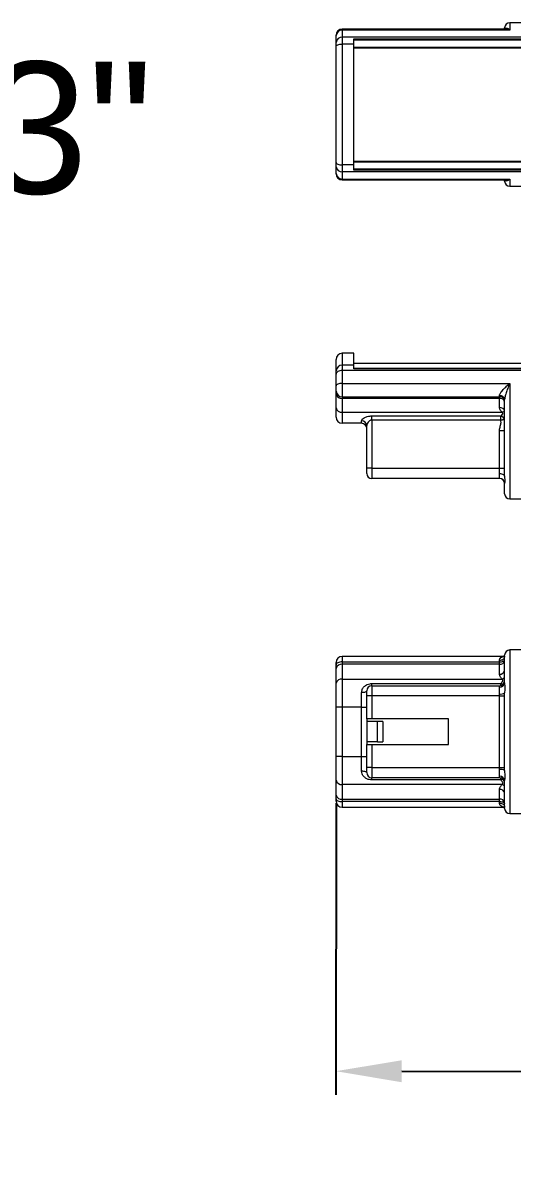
# Model space of a CAD drawing. Header units: inches. Extents: x 0 to 23.3, y 0.3 to 9.
# Drawn here: x 5 to 8.72, y 0.27 to 8.89 of the extents above; entities that cross this region are included whole.
import ezdxf

# ---------------------------------------------------------------- set-up
doc = ezdxf.new("R2010")
doc.units = ezdxf.units.IN
doc.header["$MEASUREMENT"] = 0
doc.layers.add('DIMENSIONS', color=6, linetype='Continuous', lineweight=15)
doc.styles.get("Standard").update_dxf_attribs({"font": 'Arial.ttf'})
doc.dimstyles.new('Big 1IN', dxfattribs={"dimtxt": 1, "dimasz": 0.5, "dimexe": 0.18, "dimexo": 0.0625, "dimgap": 0.09, "dimtad": 0, "dimtih": 1, "dimtoh": 1, "dimzin": 0, "dimdsep": 46, "dimlunit": 3, "dimtxsty": 'Standard', "dimcen": 0.5, "dimadec": 0, "dimazin": 0, "dimtfac": 1, "dimtofl": 0, "dimtmove": 0, "dimatfit": 3, "dimfxl": 1, "dimtolj": 1, "dimtzin": 0, "dimarcsym": 0})

# ---------------------------------------------------------------- blocks, each defined once
blk = doc.blocks.new('*D16')
at = {"layer": 'Defpoints', "color": 0, "transparency": 16777216}
for p in [(7.3842, 3.0267), (19.1793, 3.0173), (7.3826, 0.9312)]:
    blk.add_point(p, dxfattribs=at)
at = {"layer": 'DIMENSIONS', "color": 0, "lineweight": -2, "transparency": 16777216}
for p, q in [((7.3842, 2.9642), (7.3824, 0.7512)), ((19.1792, 2.9548), (19.1775, 0.7418)), ((7.8825, 0.9308), (11.3515, 0.928)), ((18.6776, 0.9222), (15.2014, 0.925))]:
    blk.add_line(p, q, dxfattribs=at)
at = {"layer": 'DIMENSIONS', "color": 0, "transparency": 16777216}
for points in [[(7.8826, 1.0141), (7.8825, 0.8474), (7.3826, 0.9312)], [(18.6777, 1.0056), (18.6775, 0.8389), (19.1776, 0.9218)]]:
    blk.add_solid(points, dxfattribs=at)
at = {"layer": 'DIMENSIONS', "color": 0, "transparency": 16777216, "insert": (13.2765, 0.9265), "char_height": 1, "attachment_point": 5}
blk.add_mtext('\\A1;11.80"', dxfattribs=at)
blk = doc.blocks.new('*D17')
at = {"layer": 'Defpoints', "color": 0, "transparency": 16777216}
for p in [(4.8466, 7.2672), (3.5131, 5.3718), (4.8466, 5.3718)]:
    blk.add_point(p, dxfattribs=at)
at = {"layer": 'DIMENSIONS', "color": 0, "lineweight": -2, "transparency": 16777216}
for p, q in [((3.5131, 5.4343), (3.5131, 7.4472)), ((4.8466, 5.4343), (4.8466, 7.4472)), ((4.0131, 7.2672), (4.3466, 7.2672))]:
    blk.add_line(p, q, dxfattribs=at)
at = {"layer": 'DIMENSIONS', "color": 0, "transparency": 16777216}
for points in [[(4.0131, 7.3506), (4.0131, 7.1839), (3.5131, 7.2672)], [(4.3466, 7.3506), (4.3466, 7.1839), (4.8466, 7.2672)]]:
    blk.add_solid(points, dxfattribs=at)
at = {"layer": 'DIMENSIONS', "color": 0, "transparency": 16777216, "insert": (4.3863, 8.0836), "char_height": 1, "attachment_point": 5}
blk.add_mtext('\\A1;1.33"', dxfattribs=at)

msp = doc.modelspace()

# ---------------------------------------------------------------- linework, layer by layer
at = {"color": 7, "linetype": 'Continuous', "lineweight": 15}
for p, q in [((8.8198, 8.8872), (8.7034, 8.8872)), ((7.3842, 8.7894), (7.3842, 8.7921)), ((7.3842, 8.7383), (7.3842, 8.7894)), ((8.668, 8.8387), (7.4308, 8.8387)), ((7.4308, 8.8317), (7.4308, 8.7765)), ((8.7034, 8.8317), (7.4308, 8.8317)), ((8.6646, 8.8387), (8.6646, 8.8484)), ((7.3842, 8.7072), (7.3842, 8.7383)), ((7.3842, 7.8257), (7.3842, 8.7072)), ((7.4308, 8.7765), (7.4308, 8.7248)), ((8.8198, 8.7765), (7.4308, 8.7765)), ((7.4308, 8.7248), (7.4308, 7.8081)), ((7.52, 8.7248), (7.4308, 8.7248)), ((7.52, 8.7656), (8.8198, 8.7656)), ((7.52, 8.7248), (7.52, 8.7656)), ((8.8198, 8.7545), (7.52, 8.7545)), ((7.52, 7.8081), (7.52, 8.7248)), ((19.0435, 8.7001), (7.52, 8.7001)), ((7.3842, 7.7946), (7.3842, 7.8257)), ((7.3842, 7.7436), (7.3842, 7.7946)), ((7.52, 7.8081), (7.4308, 7.8081)), ((7.4308, 7.8081), (7.4308, 7.7564)), ((8.8198, 7.7564), (7.4308, 7.7564)), ((7.4308, 7.7564), (7.4308, 7.7012)), ((7.52, 7.8328), (19.0435, 7.8328)), ((7.52, 7.7673), (7.52, 7.8081)), ((7.52, 7.7784), (8.8198, 7.7784)), ((8.8198, 7.7673), (7.52, 7.7673)), ((7.3842, 7.7408), (7.3842, 7.7436)), ((7.4308, 7.7012), (8.7034, 7.7012)), ((7.4308, 7.6942), (8.668, 7.6942)), ((8.6646, 7.6845), (8.6646, 7.6942)), ((8.7034, 7.6457), (8.8198, 7.6457)), ((7.52, 6.379), (7.4308, 6.379)), ((7.52, 6.2892), (7.52, 6.379)), ((7.3842, 6.2461), (7.3842, 6.3324)), ((19.0435, 6.3014), (7.52, 6.3014)), ((7.3842, 6.2212), (7.3842, 6.2461)), ((7.3842, 6.1313), (7.3842, 6.2212)), ((7.4308, 6.2892), (7.4308, 6.2478)), ((7.52, 6.2892), (7.4308, 6.2892)), ((7.4308, 6.2478), (7.4308, 6.1505)), ((8.8198, 6.2478), (7.4308, 6.2478)), ((7.52, 6.2613), (7.52, 6.2892)), ((8.8198, 6.2637), (7.52, 6.2637)), ((8.8198, 6.2613), (7.52, 6.2613)), ((7.3842, 6.0908), (7.3842, 6.1313)), ((7.4308, 6.1505), (8.7034, 6.1505)), ((7.4308, 6.1505), (7.4308, 6.0494)), ((7.3842, 6.0708), (7.3842, 6.0908)), ((7.3842, 5.9655), (7.3842, 6.0708)), ((7.4308, 6.0494), (8.6258, 6.0494)), ((7.4308, 6.0494), (7.4308, 6.0368)), ((8.6258, 6.0368), (7.4308, 6.0368)), ((7.4308, 6.0368), (7.4308, 5.9315)), ((8.6258, 6.0494), (8.6258, 6.0575)), ((8.6258, 6.0368), (8.6258, 6.0494)), ((8.6258, 5.9669), (8.6258, 6.0368)), ((7.3842, 5.894), (7.3842, 5.9655)), ((8.6646, 5.4457), (8.6646, 6.027)), ((7.4308, 5.9315), (8.6449, 5.9315)), ((7.4308, 5.9315), (7.4308, 5.8474)), ((7.5782, 5.8474), (7.5782, 5.8673)), ((7.6558, 5.9037), (8.6348, 5.9037)), ((7.6558, 5.8719), (7.6558, 5.9037)), ((8.6348, 5.8719), (7.6558, 5.8719)), ((7.6558, 5.8719), (7.6558, 5.506)), ((8.6348, 5.8719), (8.6348, 5.9037)), ((7.5782, 5.8474), (7.4308, 5.8474)), ((7.617, 5.506), (7.617, 5.8309)), ((8.6258, 5.506), (8.6258, 5.7927)), ((8.6258, 5.7927), (8.6646, 5.7927)), ((7.617, 5.4672), (7.617, 5.506)), ((7.6558, 5.506), (7.617, 5.506)), ((7.6558, 5.506), (8.6258, 5.506)), ((7.6558, 5.506), (7.6558, 5.4284)), ((8.6258, 5.506), (8.6646, 5.506)), ((8.6258, 5.4658), (8.6258, 5.506)), ((8.6258, 5.4284), (8.6258, 5.4298)), ((8.6258, 5.4284), (7.6558, 5.4284)), ((8.6646, 5.312), (8.6646, 5.3918)), ((8.7034, 5.2732), (8.8198, 5.2732)), ((8.6646, 4.0792), (7.4308, 4.0792)), ((8.6646, 3.8781), (8.6646, 4.0889)), ((8.8198, 4.1277), (8.7034, 4.1277)), ((7.3842, 4.0157), (7.3842, 4.0326)), ((7.3842, 3.9872), (7.3842, 4.0157)), ((7.3842, 3.875), (7.3842, 3.9872)), ((7.4308, 4.0369), (7.4308, 4.0191)), ((7.4308, 4.0369), (8.6258, 4.0369)), ((7.4308, 4.0191), (7.4308, 3.9069)), ((8.6258, 4.0191), (7.4308, 4.0191)), ((8.6258, 4.0369), (8.6258, 4.0495)), ((8.6258, 4.0191), (8.6258, 4.0369)), ((8.6258, 3.9446), (8.6258, 4.0191)), ((7.4308, 3.9069), (7.4308, 3.6944)), ((7.4308, 3.9069), (8.6449, 3.9069)), ((7.3842, 3.6944), (7.3842, 3.875)), ((7.5782, 3.6944), (7.5782, 3.8037)), ((7.617, 3.7785), (7.617, 3.8173)), ((7.6558, 3.8561), (7.6558, 3.8726)), ((7.6558, 3.8726), (8.6348, 3.8726)), ((7.6558, 3.8561), (7.6558, 3.7785)), ((7.6558, 3.8561), (8.6258, 3.8561)), ((8.6258, 3.8449), (8.6258, 3.8561)), ((8.6258, 3.7785), (8.6258, 3.7936)), ((8.6646, 3.2128), (8.6646, 3.8011)), ((7.617, 3.6039), (7.617, 3.7785)), ((7.6558, 3.7785), (7.617, 3.7785)), ((7.6558, 3.7785), (7.6558, 3.6039)), ((8.6258, 3.7785), (7.6558, 3.7785)), ((8.6258, 3.2353), (8.6258, 3.7785)), ((8.6258, 3.7785), (8.6646, 3.7785)), ((7.3842, 3.3194), (7.3842, 3.6944)), ((7.4308, 3.6944), (7.3842, 3.6944)), ((7.4308, 3.6944), (7.4308, 3.3194)), ((7.5782, 3.6944), (7.4308, 3.6944)), ((7.5782, 3.3194), (7.5782, 3.6944)), ((7.5782, 3.6944), (7.617, 3.6944)), ((7.617, 3.6039), (7.617, 3.5845)), ((7.6558, 3.6039), (7.617, 3.6039)), ((7.617, 3.5845), (7.617, 3.4293)), ((7.6994, 3.5845), (7.617, 3.5845)), ((8.2378, 3.6039), (7.6558, 3.6039)), ((7.6994, 3.4293), (7.6994, 3.5845)), ((7.7382, 3.5845), (7.6994, 3.5845)), ((7.7382, 3.5845), (7.7382, 3.4293)), ((8.2378, 3.4099), (8.2378, 3.6039)), ((7.6994, 3.4293), (7.617, 3.4293)), ((7.617, 3.4293), (7.617, 3.4099)), ((7.617, 3.2353), (7.617, 3.4099)), ((7.617, 3.4099), (7.6558, 3.4099)), ((7.6558, 3.4099), (7.6558, 3.2353)), ((7.6558, 3.4099), (8.2378, 3.4099)), ((7.6994, 3.4293), (7.7382, 3.4293)), ((7.3842, 3.1388), (7.3842, 3.3194)), ((7.4308, 3.3194), (7.3842, 3.3194)), ((7.4308, 3.3194), (7.4308, 3.1069)), ((7.4308, 3.3194), (7.5782, 3.3194)), ((7.5782, 3.3194), (7.617, 3.3194)), ((7.5782, 3.2102), (7.5782, 3.3194)), ((7.617, 3.1965), (7.617, 3.2353)), ((7.6558, 3.2353), (7.617, 3.2353)), ((7.6558, 3.2353), (7.6558, 3.1577)), ((7.6558, 3.2353), (8.6258, 3.2353)), ((8.6258, 3.2203), (8.6258, 3.2353)), ((8.6258, 3.2353), (8.6646, 3.2353)), ((7.3842, 3.0267), (7.3842, 3.1388)), ((8.6449, 3.1069), (7.4308, 3.1069)), ((7.4308, 3.1069), (7.4308, 2.9948)), ((8.6258, 3.1577), (7.6558, 3.1577)), ((7.6558, 3.1412), (7.6558, 3.1577)), ((8.6348, 3.1412), (7.6558, 3.1412)), ((8.6258, 3.1577), (8.6258, 3.1689)), ((8.6646, 2.9249), (8.6646, 3.1358)), ((7.3842, 2.9982), (7.3842, 3.0267)), ((8.6258, 2.9948), (8.6258, 3.0693)), ((7.3842, 2.9813), (7.3842, 2.9982)), ((7.4308, 2.9948), (8.6258, 2.9948)), ((7.4308, 2.9948), (7.4308, 2.977)), ((8.6258, 2.977), (7.4308, 2.977)), ((7.4308, 2.9347), (8.6646, 2.9347)), ((8.6258, 2.977), (8.6258, 2.9948)), ((8.6258, 2.9643), (8.6258, 2.977)), ((8.7034, 2.8861), (8.8198, 2.8861))]:
    msp.add_line(p, q, dxfattribs=at)
at = {"color": 8, "linetype": 'Continuous', "lineweight": 15}
for p, q in [((8.7034, 8.8872), (8.7034, 8.8317)), ((7.4308, 8.8387), (7.4308, 8.8317)), ((19.0435, 8.6953), (7.52, 8.6953)), ((7.52, 7.8376), (19.0435, 7.8376)), ((7.4308, 7.7012), (7.4308, 7.6942)), ((8.7034, 7.7012), (8.7034, 7.6457)), ((7.4308, 6.379), (7.4308, 6.2892)), ((8.7034, 6.1505), (8.7034, 5.2732)), ((7.4308, 4.0792), (7.4308, 4.0369)), ((8.7034, 4.1277), (8.7034, 2.8861)), ((8.6348, 3.8572), (8.6348, 3.8726)), ((8.6348, 3.1412), (8.6348, 3.1567)), ((7.4308, 2.977), (7.4308, 2.9347))]:
    msp.add_line(p, q, dxfattribs=at)
at = {"color": 7, "linetype": 'Continuous', "lineweight": 15, "flags": 128}
for points in [[(7.3842, 8.7072), (7.3851, 8.7107), (7.3878, 8.714), (7.3921, 8.717), (7.3978, 8.7196), (7.4049, 8.7218), (7.413, 8.7235), (7.4217, 8.7244), (7.4308, 8.7248)], [(7.3842, 7.8257), (7.3851, 7.8223), (7.3878, 7.819), (7.3921, 7.8159), (7.3978, 7.8133), (7.4049, 7.8111), (7.413, 7.8095), (7.4217, 7.8085), (7.4308, 7.8081)], [(7.4308, 6.2478), (7.4217, 6.2473), (7.413, 6.2458), (7.4049, 6.2433), (7.3978, 6.24), (7.3921, 6.236), (7.3878, 6.2314), (7.3851, 6.2264), (7.3842, 6.2212)], [(7.4308, 6.1505), (7.4217, 6.1502), (7.413, 6.1491), (7.4049, 6.1473), (7.3978, 6.1449), (7.3921, 6.142), (7.3878, 6.1387), (7.3851, 6.135), (7.3842, 6.1313)], [(8.6348, 5.8719), (8.639, 5.8729), (8.6433, 5.8738), (8.6474, 5.8748), (8.6514, 5.8757), (8.6551, 5.8766), (8.6586, 5.8774), (8.6618, 5.8781), (8.6646, 5.8787)], [(8.6258, 5.4658), (8.6334, 5.4654), (8.6406, 5.4643), (8.6474, 5.4624), (8.6532, 5.4599), (8.6581, 5.4569), (8.6616, 5.4534), (8.6638, 5.4496), (8.6646, 5.4457)], [(8.6258, 4.0495), (8.6334, 4.05), (8.6406, 4.0514), (8.6474, 4.0536), (8.6532, 4.0566), (8.6581, 4.0602), (8.6616, 4.0643), (8.6638, 4.0688), (8.6646, 4.0735)], [(8.6258, 4.0369), (8.6334, 4.0372), (8.6406, 4.0382), (8.6474, 4.0398), (8.6532, 4.042), (8.6581, 4.0447), (8.6616, 4.0478), (8.6638, 4.0511), (8.6646, 4.0545)], [(7.4308, 4.0369), (7.4217, 4.0365), (7.413, 4.0353), (7.4049, 4.0333), (7.3978, 4.0307), (7.3921, 4.0275), (7.3878, 4.0238), (7.3851, 4.0198), (7.3842, 4.0157)], [(7.617, 3.8173), (7.6163, 3.8147), (7.6141, 3.8121), (7.6105, 3.8097), (7.6056, 3.8077), (7.5998, 3.806), (7.5931, 3.8047), (7.5858, 3.8039), (7.5782, 3.8037)], [(7.5782, 3.2102), (7.5858, 3.2099), (7.5931, 3.2091), (7.5998, 3.2079), (7.6056, 3.2062), (7.6105, 3.2041), (7.6141, 3.2018), (7.6163, 3.1992), (7.617, 3.1965)], [(7.3842, 2.9982), (7.3851, 2.994), (7.3878, 2.9901), (7.3921, 2.9864), (7.3978, 2.9832), (7.4049, 2.9806), (7.413, 2.9786), (7.4217, 2.9774), (7.4308, 2.977)], [(8.6258, 2.977), (8.6334, 2.9766), (8.6406, 2.9756), (8.6474, 2.974), (8.6532, 2.9718), (8.6581, 2.9691), (8.6616, 2.9661), (8.6638, 2.9628), (8.6646, 2.9593)], [(8.6258, 2.9643), (8.6334, 2.9639), (8.6406, 2.9625), (8.6474, 2.9603), (8.6532, 2.9573), (8.6581, 2.9537), (8.6616, 2.9495), (8.6638, 2.945), (8.6646, 2.9403)]]:
    msp.add_lwpolyline(points, dxfattribs=at)
at = {"color": 7, "linetype": 'Continuous', "lineweight": 15}
for centre, radius, start, end in [((8.7034, 8.8484), 0.0388, 90, 180), ((7.4308, 8.7921), 0.0466, 90, 180), ((7.4288, 8.7872), 0.0446, 87.44685, 177.19529), ((7.427, 8.7337), 0.043, 84.9587, 173.86013), ((7.427, 7.7992), 0.043, 186.13987, 275.0413), ((7.4288, 7.7457), 0.0446, 182.80471, 272.55315), ((7.4308, 7.7408), 0.0466, 180, 270), ((8.7034, 7.6845), 0.0388, 180, 270), ((7.4308, 6.3324), 0.0466, 90, 180), ((7.4291, 6.2443), 0.0449, 87.89087, 177.72227), ((7.4284, 6.0935), 0.0442, 183.50953, 273.12406), ((7.4253, 6.0783), 0.0418, 190.31529, 277.50023), ((8.6295, 6.0223), 0.0354, 7.65441, 96.01032), ((8.6278, 6.0126), 0.0369, 3.50889, 93.12486), ((8.6303, 6.0023), 0.0348, 10.31465, 97.50099), ((7.4253, 5.9729), 0.0418, 190.3153, 277.50021), ((8.6303, 5.9324), 0.0348, 10.31463, 97.50102), ((7.4308, 5.894), 0.0466, 180, 270), ((7.5794, 5.8297), 0.0376, 1.95585, 91.82904), ((8.6192, 5.8547), 0.0514, 27.90386, 72.36683), ((8.6591, 5.9007), 0.034, 80.6486, 114.68331), ((7.5782, 5.8086), 0.0388, 0, 90), ((7.6558, 5.4672), 0.0388, 180, 270), ((8.6262, 5.3914), 0.0384, 0.55258, 90.54297), ((8.6258, 5.3896), 0.0388, 0, 90), ((8.7034, 5.312), 0.0388, 180, 270), ((7.4308, 4.0326), 0.0466, 90, 180), ((8.7034, 4.0889), 0.0388, 90, 180), ((7.4246, 3.9782), 0.0414, 81.4015, 167.38332), ((8.631, 4.0532), 0.0345, 261.40074, 347.38397), ((8.631, 3.9787), 0.0345, 261.40074, 347.38397), ((7.4246, 3.866), 0.0414, 81.40148, 167.38328), ((8.6258, 3.8949), 0.0388, 270, 0), ((8.6284, 3.8811), 0.0363, 265.89377, 355.19952), ((8.6186, 3.9651), 0.0639, 294.33417, 316.10189), ((7.6558, 3.8173), 0.0388, 90, 180), ((8.6351, 3.8493), 0.0565, 260.48582, 301.44268), ((7.6558, 3.1965), 0.0388, 180, 270), ((8.6351, 3.1646), 0.0565, 58.55732, 99.51418), ((7.4246, 3.1479), 0.0414, 192.61672, 278.59852), ((8.6284, 3.1327), 0.0363, 4.80048, 94.10623), ((8.6258, 3.1189), 0.0388, 0, 90), ((8.6186, 3.0488), 0.0639, 43.89811, 65.66583), ((7.4246, 3.0357), 0.0414, 192.61668, 278.5985), ((8.631, 3.0352), 0.0345, 12.61603, 98.59926), ((7.4308, 2.9813), 0.0466, 180, 270), ((8.631, 2.9607), 0.0345, 12.61603, 98.59926), ((8.7034, 2.9249), 0.0388, 180, 270)]:
    msp.add_arc(centre, radius, start, end, dxfattribs=at)
at = {"color": 8, "linetype": 'Continuous', "lineweight": 15}
for centre, start, end in [((8.6549, 3.9163), 245.21469, 268.87415), ((8.6549, 3.0976), 91.12585, 114.78531)]:
    msp.add_arc(centre, 0.048, start, end, dxfattribs=at)
for points, knots in [([(8.6659, 8.8387), (8.6661, 8.8396), (8.6671, 8.8445), (8.6738, 8.8476), (8.6844, 8.8469), (8.6952, 8.8398), (8.7016, 8.8336), (8.7033, 8.8318), (8.7034, 8.8317)], [0, 0, 0, 0, 0.050751, 0.265545, 0.567354, 0.883865, 0.996357, 1, 1, 1, 1]), ([(8.7034, 8.8317), (8.7033, 8.8318), (8.6999, 8.8331), (8.6882, 8.837), (8.6771, 8.8377), (8.6692, 8.8382)], [0, 0, 0, 0, 0.008736, 0.297295, 1, 1, 1, 1]), ([(8.7034, 7.7012), (8.7033, 7.7011), (8.7016, 7.6993), (8.6952, 7.6932), (8.6844, 7.6861), (8.6738, 7.6854), (8.6671, 7.6884), (8.6661, 7.6933), (8.6659, 7.6942)], [0, 0, 0, 0, 0.003643, 0.116135, 0.432646, 0.734455, 0.949249, 1, 1, 1, 1]), ([(8.668, 7.6946), (8.6763, 7.6951), (8.6878, 7.6958), (8.6999, 7.6999), (8.7033, 7.7011), (8.7034, 7.7012)], [0, 0, 0, 0, 0.713134, 0.991571, 1, 1, 1, 1]), ([(8.6258, 4.0495), (8.6263, 4.0533), (8.6269, 4.0582), (8.632, 4.0671), (8.6436, 4.0758), (8.6582, 4.0803), (8.668, 4.0788), (8.6692, 4.0787)], [0, 0, 0, 0, 0.173941, 0.229138, 0.525473, 0.94286, 1, 1, 1, 1]), ([(8.6687, 2.9351), (8.6677, 2.935), (8.658, 2.9336), (8.6436, 2.938), (8.632, 2.9468), (8.6269, 2.9557), (8.6263, 2.9606), (8.6258, 2.9643)], [0, 0, 0, 0, 0.049135, 0.470065, 0.768917, 0.824582, 1, 1, 1, 1])]:
    msp.add_open_spline(points, degree=3, knots=knots, dxfattribs=at)
at = {"color": 7, "linetype": 'Continuous', "lineweight": 15}
for points, knots in [([(8.6258, 6.0575), (8.6263, 6.0607), (8.6269, 6.0651), (8.632, 6.076), (8.6435, 6.0928), (8.6658, 6.1171), (8.6871, 6.1369), (8.6999, 6.1476), (8.7033, 6.1504), (8.7034, 6.1505)], [0, 0, 0, 0, 0.1123418, 0.1479913, 0.3393827, 0.6089564, 0.8947164, 0.9969064, 1, 1, 1, 1]), ([(8.7034, 6.1505), (8.7033, 6.1504), (8.7016, 6.1464), (8.6952, 6.1313), (8.6845, 6.1044), (8.6736, 6.0724), (8.6662, 6.0459), (8.6651, 6.0326), (8.6646, 6.027)], [0, 0, 0, 0, 0.00329, 0.104876, 0.390702, 0.663251, 0.857221, 1, 1, 1, 1]), ([(8.6449, 5.9315), (8.6397, 5.9374), (8.6309, 5.9474), (8.6261, 5.9599), (8.6258, 5.9658), (8.6258, 5.9669)], [0, 0, 0, 0, 0.5382577, 0.913272, 1, 1, 1, 1]), ([(7.5782, 5.8673), (7.5792, 5.8707), (7.5813, 5.8776), (7.5968, 5.8893), (7.6178, 5.8985), (7.639, 5.9031), (7.6512, 5.9035), (7.6558, 5.9037)], [0, 0, 0, 0, 0.2235109, 0.4522946, 0.697669, 0.8863323, 1, 1, 1, 1]), ([(7.6558, 5.8719), (7.6535, 5.8717), (7.6502, 5.8715), (7.6441, 5.8696), (7.6354, 5.865), (7.626, 5.8552), (7.6186, 5.8426), (7.6175, 5.8348), (7.617, 5.8309)], [0, 0, 0, 0, 0.093051, 0.133814, 0.259484, 0.505427, 0.754938, 1, 1, 1, 1]), ([(8.6258, 5.7927), (8.6258, 5.7934), (8.6259, 5.8047), (8.631, 5.825), (8.6386, 5.8506), (8.6358, 5.8659), (8.6348, 5.8719)], [0, 0, 0, 0, 0.025919, 0.423152, 0.776012, 1, 1, 1, 1]), ([(8.6348, 5.9037), (8.6397, 5.9077), (8.646, 5.9127), (8.6514, 5.92), (8.6512, 5.9241), (8.6486, 5.9278), (8.6461, 5.9302), (8.6449, 5.9315)], [0, 0, 0, 0, 0.503882, 0.638875, 0.738217, 0.865018, 1, 1, 1, 1]), ([(8.6258, 5.4298), (8.626, 5.4324), (8.6263, 5.4375), (8.626, 5.452), (8.6258, 5.4625), (8.6258, 5.4658)], [0, 0, 0, 0, 0.408402, 0.813488, 1, 1, 1, 1]), ([(8.6646, 5.4457), (8.6646, 5.4414), (8.6647, 5.4275), (8.6649, 5.4076), (8.6647, 5.3971), (8.6646, 5.3918)], [0, 0, 0, 0, 0.183913, 0.592459, 1, 1, 1, 1]), ([(8.6449, 3.9069), (8.6397, 3.9132), (8.6309, 3.9238), (8.6261, 3.9371), (8.6258, 3.9434), (8.6258, 3.9446)], [0, 0, 0, 0, 0.5382577, 0.913272, 1, 1, 1, 1]), ([(8.6348, 3.8726), (8.6397, 3.8782), (8.646, 3.8851), (8.6514, 3.894), (8.6512, 3.8987), (8.6486, 3.9029), (8.6461, 3.9055), (8.6449, 3.9069)], [0, 0, 0, 0, 0.503882, 0.638875, 0.738217, 0.865018, 1, 1, 1, 1]), ([(8.6646, 3.8781), (8.6646, 3.8742), (8.6647, 3.8616), (8.6649, 3.8365), (8.6647, 3.8129), (8.6646, 3.8011)], [0, 0, 0, 0, 0.183913, 0.592459, 1, 1, 1, 1]), ([(7.5782, 3.8037), (7.5792, 3.8121), (7.5813, 3.8291), (7.5968, 3.8507), (7.6178, 3.8653), (7.639, 3.8718), (7.6512, 3.8724), (7.6558, 3.8726)], [0, 0, 0, 0, 0.2235109, 0.4522946, 0.697669, 0.8863323, 1, 1, 1, 1]), ([(8.6258, 3.7936), (8.626, 3.802), (8.6263, 3.8188), (8.626, 3.8356), (8.6258, 3.8427), (8.6258, 3.8449)], [0, 0, 0, 0, 0.408402, 0.813488, 1, 1, 1, 1]), ([(7.6558, 3.1412), (7.6481, 3.1418), (7.633, 3.143), (7.6122, 3.152), (7.5945, 3.1662), (7.5811, 3.1859), (7.5792, 3.2022), (7.5782, 3.2102)], [0, 0, 0, 0, 0.189273, 0.373667, 0.567847, 0.786702, 1, 1, 1, 1]), ([(8.6258, 3.1689), (8.626, 3.1742), (8.6263, 3.1848), (8.626, 3.2041), (8.6258, 3.2164), (8.6258, 3.2203)], [0, 0, 0, 0, 0.408402, 0.813488, 1, 1, 1, 1]), ([(8.6646, 3.2128), (8.6646, 3.2074), (8.6647, 3.1901), (8.6649, 3.1628), (8.6647, 3.1448), (8.6646, 3.1358)], [0, 0, 0, 0, 0.183913, 0.592459, 1, 1, 1, 1]), ([(8.6258, 3.0693), (8.6258, 3.0705), (8.6261, 3.0767), (8.6309, 3.0901), (8.6397, 3.1007), (8.6449, 3.1069)], [0, 0, 0, 0, 0.086728, 0.4617423, 1, 1, 1, 1]), ([(8.6449, 3.1069), (8.6461, 3.1083), (8.6486, 3.111), (8.6512, 3.1152), (8.6514, 3.1199), (8.646, 3.1287), (8.6397, 3.1357), (8.6348, 3.1412)], [0, 0, 0, 0, 0.134982, 0.261783, 0.361125, 0.496118, 1, 1, 1, 1])]:
    msp.add_open_spline(points, degree=3, knots=knots, dxfattribs=at)

# ---------------------------------------------------------------- dimensions: what is measured, and where the dimension line sits
at = {"layer": 'DIMENSIONS'}
dim = msp.add_linear_dim(base=(4.8466, 7.2672), p1=(3.5131, 5.3718), p2=(4.8466, 5.3718), dimstyle='Big 1IN', override={"dimtmove": 2}, dxfattribs=at)
dim.commit()
dim.dimension.update_dxf_attribs({"geometry": '*D17', "text_midpoint": (4.3863, 8.0836), "dimtype": 160})
dim = msp.add_linear_dim(base=(7.3826, 0.9312), p1=(19.1793, 3.0173), p2=(7.3842, 3.0267), angle=179.95458, dimstyle='Big 1IN', dxfattribs=at)
dim.commit()
dim.dimension.update_dxf_attribs({"geometry": '*D16', "text_midpoint": (13.2765, 0.9265), "dimtype": 161})

doc.saveas('drawing.dxf')
